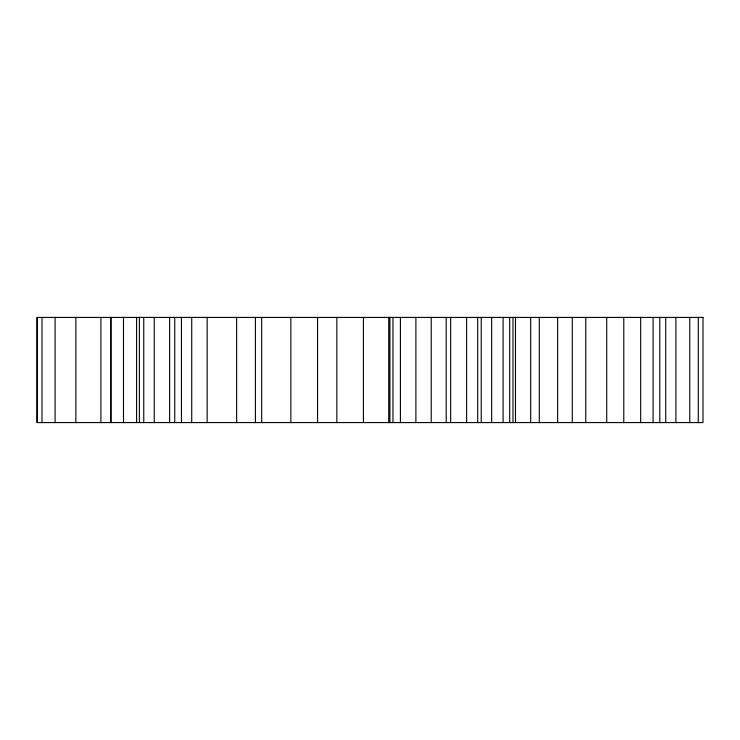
<?xml version="1.0" encoding="UTF-8"?>
<svg xmlns="http://www.w3.org/2000/svg" width="740" height="740" viewBox="0 0 740 740"><rect width="100%" height="100%" fill="white"/><g stroke="black" fill="none" stroke-linecap="round" stroke-linejoin="round"><path stroke-width="1.11" d="M698.283 317.414L698.283 422.586M689.782 317.414L689.782 422.586M675.907 317.414L675.907 422.586M665.75 317.414L665.732 422.586M659.784 317.414L659.784 422.586M653.087 317.414L653.087 422.586M640.664 317.414L640.664 422.586M623.783 317.414L623.783 422.586M606.726 317.414L606.726 422.586M585.756 317.414L585.756 422.586M572.288 317.414L572.288 422.586M557.636 317.414L557.636 422.586M539.303 317.414L539.303 422.586M530.691 317.414L530.691 422.586M515.493 317.414L515.493 422.586M512.987 317.414L512.987 422.586M509.666 317.414L509.666 422.586M503.089 317.414L503.089 422.586M491.656 317.414L491.656 422.586M481.231 317.414L481.231 422.586M477.698 317.414L477.698 422.586M466.607 317.414L466.607 422.586M450.66 317.414L450.66 422.586M446.211 317.414L446.211 422.586M431.217 317.414L431.217 422.586M415.889 317.414L415.889 422.586M400.414 317.414L400.414 422.586M392.959 317.414L392.959 422.586M389.897 317.414L389.897 422.586M388.74 317.414L388.74 422.586M363.423 317.414L363.423 422.586M336.839 317.414L336.839 422.586M317.553 317.414L317.553 422.586M290.848 317.414L290.848 422.586M261.683 317.414L261.683 422.586M255.402 317.414L255.402 422.586M236.643 317.414L236.643 422.586M207.154 317.414L207.154 422.586M191.725 317.414L191.725 422.586M181.439 317.414L181.439 422.586M174.742 317.414L174.742 422.586M169.636 317.414L169.636 422.586M154.244 317.414L154.244 422.586M143.763 317.414L143.763 422.586M139.37 317.414L139.37 422.586M136.595 317.414L136.595 422.586M123.488 317.414L123.488 422.586M111.037 317.414L111.037 422.586M110.667 317.414L110.667 422.586M100.918 317.414L100.918 422.586M75.868 317.414L75.868 422.586M55.084 317.414L55.084 422.586M41.986 317.414L41.986 422.586M37.25 317.414L37.25 422.586M703 317.414L37 317.414L37 422.586L703 422.586L703 317.414"/></g></svg>
